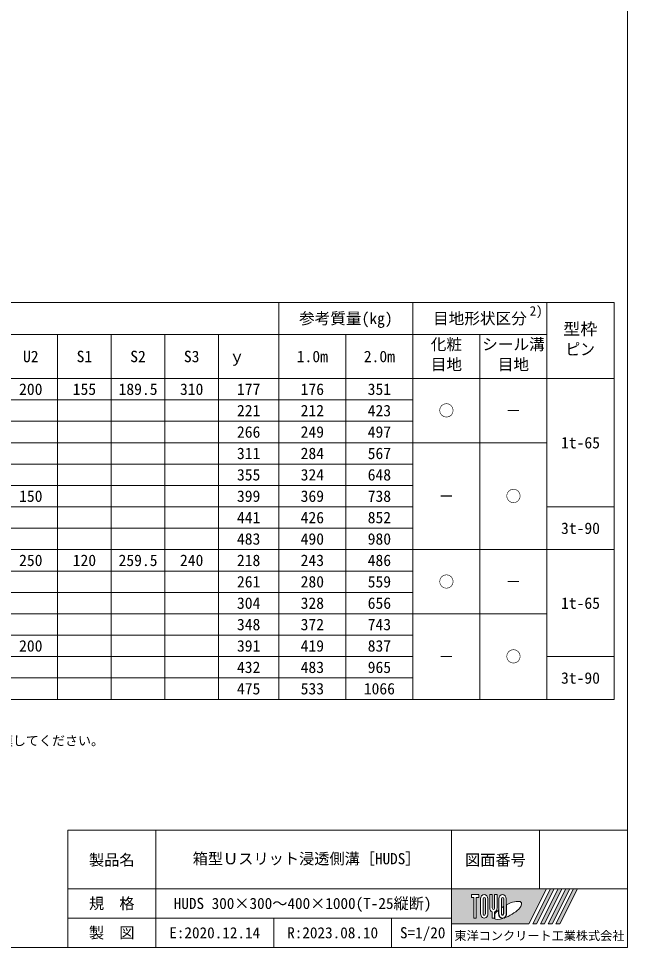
# Model space of a CAD drawing. Units: millimetres, scale not verified. Extents: x 182764 to 192524, y 28271 to 33871.
# Drawn here: x 184807 to 186624, y 28271 to 31042 of the extents above; entities that cross this region are included whole.
import ezdxf
from ezdxf.enums import TextEntityAlignment as Align

# ---------------------------------------------------------------- set-up
doc = ezdxf.new("R2010")
doc.units = ezdxf.units.MM
doc.header["$LTSCALE"] = 10
for name, color, linetype, lineweight in [('0_2', 7, 'Continuous', 20), ('Defpoints_3', 8, 'Continuous', 0), ('枠', 5, 'Continuous', 5)]:
    doc.layers.add(name, color=color, linetype=linetype, lineweight=lineweight)
doc.styles.add('ＭＳ ゴシック', font='')
doc.styles.add('ＭＳ Ｐゴシック', font='')
doc.styles.get('ＭＳ ゴシック').set_extended_font_data('MS Gothic')
doc.styles.get('ＭＳ Ｐゴシック').set_extended_font_data('MS PGothic')

msp = doc.modelspace()

# ---------------------------------------------------------------- hatches: boundary and pattern name
at = {"layer": '枠'}
h = msp.add_hatch(color=7, dxfattribs=at)
h.paths.add_polyline_path([(186098.76, 28445.97), (186098.76, 28340.97), (186329.76, 28340.97), (186382.26, 28445.97)])
edge = h.paths.add_edge_path(flags=16)
edge.add_ellipse((186266.48, 28381.34), major_axis=(41.14, 23.03), ratio=0.3471473, start_angle=-144.31122, end_angle=72.1899, ccw=False)
edge.add_ellipse((186251.25, 28371.39), major_axis=(0, 14), ratio=0.8463541, start_angle=-160.70346, end_angle=-90)
edge.add_line((186263.1, 28371.39), (186263.1, 28398.08))
edge = h.paths.add_edge_path(flags=16)
edge.add_ellipse((186251.25, 28415.55), major_axis=(0, 12.92), ratio=0.8463542, start_angle=-90, end_angle=90, ccw=False)
edge.add_line((186262.18, 28415.55), (186262.18, 28371.39))
edge.add_ellipse((186251.25, 28371.39), major_axis=(0, 12.92), ratio=0.8463542, start_angle=90, end_angle=-90, ccw=False)
edge.add_line((186240.31, 28371.39), (186240.31, 28415.55))
edge = h.paths.add_edge_path(flags=16)
edge.add_line((186254.89, 28415.55), (186254.89, 28371.39))
edge.add_ellipse((186251.25, 28371.39), major_axis=(0, 4.31), ratio=0.8463541, start_angle=90, end_angle=-90, ccw=False)
edge.add_line((186247.6, 28371.39), (186247.6, 28415.55))
edge.add_ellipse((186251.25, 28415.55), major_axis=(0, 4.31), ratio=0.8463541, start_angle=-90, end_angle=90, ccw=False)
edge = h.paths.add_edge_path(flags=16)
edge.add_line((186253.98, 28392.98), (186253.98, 28371.39))
edge.add_ellipse((186251.25, 28371.39), major_axis=(0, 3.23), ratio=0.8463542, start_angle=90, end_angle=-90, ccw=False)
edge.add_line((186248.51, 28371.39), (186248.51, 28389.45))
edge.add_ellipse((186266.48, 28381.34), major_axis=(41.14, 23.03), ratio=0.3471473, start_angle=107.79174, end_angle=126.47132, ccw=False)
edge = h.paths.add_edge_path(flags=16)
edge.add_line((186234.84, 28428.47), (186234.84, 28388.89))
edge.add_ellipse((186223.9, 28388.89), major_axis=(0, 12.92), ratio=0.8463542, start_angle=-163.34117, end_angle=-90, ccw=False)
edge.add_line((186227.55, 28376.71), (186227.55, 28358.47))
edge.add_line((186227.55, 28358.47), (186220.26, 28358.47))
edge.add_line((186220.26, 28358.47), (186220.26, 28376.71))
edge.add_ellipse((186223.9, 28388.89), major_axis=(0, 12.92), ratio=0.8463542, start_angle=90, end_angle=163.34117, ccw=False)
edge.add_line((186212.97, 28388.89), (186212.97, 28428.47))
edge.add_line((186212.97, 28428.47), (186220.26, 28428.47))
edge.add_line((186220.26, 28428.47), (186220.26, 28388.89))
edge.add_ellipse((186223.9, 28388.89), major_axis=(0, 4.31), ratio=0.8463541, start_angle=90, end_angle=-90)
edge.add_line((186227.55, 28388.89), (186227.55, 28428.47))
edge.add_line((186227.55, 28428.47), (186234.84, 28428.47))
edge = h.paths.add_edge_path(flags=16)
edge.add_line((186239.4, 28382.54), (186239.4, 28371.39))
edge.add_ellipse((186251.25, 28371.39), major_axis=(0, 14), ratio=0.8463541, start_angle=90, end_angle=-171.54427)
edge.add_ellipse((186266.48, 28381.34), major_axis=(41.14, 23.03), ratio=0.3471473, start_angle=-178.64954, end_angle=-148.29244, ccw=False)
edge.add_line((186225.98, 28357.39), (186228.46, 28357.39))
edge.add_line((186228.46, 28357.39), (186228.46, 28371.05))
edge.add_ellipse((186266.48, 28381.34), major_axis=(41.14, 23.03), ratio=0.3471473, start_angle=148.21912, end_angle=165.90812, ccw=False)
edge = h.paths.add_edge_path(flags=16)
edge.add_ellipse((186196.56, 28415.55), major_axis=(0, 12.92), ratio=0.8463542, start_angle=-90, end_angle=90, ccw=False)
edge.add_line((186207.5, 28415.55), (186207.5, 28371.39))
edge.add_ellipse((186196.56, 28371.39), major_axis=(0, 12.92), ratio=0.8463542, start_angle=90, end_angle=-90, ccw=False)
edge.add_line((186185.62, 28371.39), (186185.62, 28415.55))
edge = h.paths.add_edge_path(flags=16)
edge.add_line((186200.2, 28415.55), (186200.2, 28371.39))
edge.add_ellipse((186196.56, 28371.39), major_axis=(0, 4.31), ratio=0.8463541, start_angle=90, end_angle=-90, ccw=False)
edge.add_line((186192.91, 28371.39), (186192.91, 28415.55))
edge.add_ellipse((186196.56, 28415.55), major_axis=(0, 4.31), ratio=0.8463541, start_angle=-90, end_angle=90, ccw=False)
h.paths.add_polyline_path([(186180.15, 28428.47), (186180.15, 28419.86), (186172.86, 28419.86), (186172.86, 28358.47), (186165.57, 28358.47), (186165.57, 28419.86), (186158.28, 28419.86), (186158.28, 28428.47)], flags=16)
for points in [[(186341.31, 28340.97), (186352.86, 28340.97), (186405.36, 28445.97), (186393.81, 28445.97)], [(186428.46, 28445.97), (186416.91, 28445.97), (186364.41, 28340.97), (186375.96, 28340.97)], [(186451.56, 28445.97), (186440.01, 28445.97), (186387.51, 28340.97), (186399.06, 28340.97)], [(186474.66, 28445.97), (186463.11, 28445.97), (186410.61, 28340.97), (186422.16, 28340.97)]]:
    msp.add_hatch(color=7, dxfattribs=at).paths.add_polyline_path(points)

# ---------------------------------------------------------------- linework, layer by layer
at = {"layer": '0_2'}
for p, q in [((182803.76, 30195.08), (186583.76, 30195.08)), ((185583.76, 30195.08), (185583.76, 29010.94)), ((185983.76, 30195.08), (185983.76, 29010.94)), ((186383.76, 30195.08), (186383.76, 29010.94)), ((186583.76, 30195.08), (186583.76, 29010.94)), ((183163.76, 30099.55), (186383.76, 30099.55)), ((184923.76, 30099.55), (184923.76, 29010.94)), ((185083.76, 30099.55), (185083.76, 29010.94)), ((185243.76, 30099.55), (185243.76, 29010.94)), ((185403.76, 30099.55), (185403.76, 29010.94)), ((185783.76, 30099.55), (185783.76, 29010.94)), ((186183.76, 30099.55), (186183.76, 29010.94)), ((182803.76, 29968.14), (186583.76, 29968.14)), ((185403.76, 29904.33), (185983.76, 29904.33)), ((185403.76, 29840.51), (185983.76, 29840.51)), ((185403.76, 29776.7), (186383.76, 29776.7)), ((185403.76, 29712.89), (185983.76, 29712.89)), ((184603.76, 29649.07), (184923.76, 29649.07)), ((185403.76, 29649.07), (185983.76, 29649.07)), ((185403.76, 29585.26), (185983.76, 29585.26)), ((186383.76, 29585.26), (186583.76, 29585.26)), ((185403.76, 29521.45), (185983.76, 29521.45)), ((182803.76, 29457.63), (186583.76, 29457.63)), ((185403.76, 29393.82), (185983.76, 29393.82)), ((185403.76, 29330.01), (185983.76, 29330.01)), ((185403.76, 29266.2), (186383.76, 29266.2)), ((184603.76, 29202.38), (184923.76, 29202.38)), ((185403.76, 29202.38), (185983.76, 29202.38)), ((185403.76, 29138.57), (185983.76, 29138.57)), ((186383.76, 29138.57), (186583.76, 29138.57)), ((185403.76, 29074.76), (185983.76, 29074.76)), ((182803.76, 29010.94), (186583.76, 29010.94))]:
    msp.add_line(p, q, dxfattribs=at)
at = {"layer": 'Defpoints_3'}
for p, q in [((184443.76, 29904.33), (185403.76, 29904.33)), ((184443.76, 29840.51), (185403.76, 29840.51)), ((184443.76, 29776.7), (185403.76, 29776.7)), ((184443.76, 29712.89), (185403.76, 29712.89)), ((184923.76, 29649.07), (185403.76, 29649.07)), ((184443.76, 29585.26), (185403.76, 29585.26)), ((184443.76, 29521.45), (185403.76, 29521.45)), ((184443.76, 29393.82), (185403.76, 29393.82)), ((184443.76, 29330.01), (185403.76, 29330.01)), ((184443.76, 29266.2), (185403.76, 29266.2)), ((184923.76, 29202.38), (185403.76, 29202.38)), ((184443.76, 29138.57), (185403.76, 29138.57)), ((184443.76, 29074.76), (185403.76, 29074.76))]:
    msp.add_line(p, q, dxfattribs=at)
at = {"layer": '枠', "lineweight": 20}
for p, q in [((186623.76, 28270.97), (186623.76, 33870.97)), ((186623.76, 28620.97), (184954.1, 28620.97)), ((184954.1, 28270.97), (184954.1, 28620.97)), ((185216.6, 28270.97), (185216.6, 28620.97)), ((186098.76, 28270.97), (186098.76, 28620.97)), ((186361.26, 28445.97), (186361.26, 28620.97)), ((186623.76, 28445.97), (184954.1, 28445.97)), ((186098.76, 28358.47), (184954.1, 28358.47)), ((185568.4, 28270.97), (185568.4, 28358.47)), ((185920.21, 28270.97), (185920.21, 28358.47)), ((186623.76, 28270.97), (182763.76, 28270.97))]:
    msp.add_line(p, q, dxfattribs=at)
at = {"layer": '枠'}
for p, q in [((186098.76, 28445.97), (186382.26, 28445.97)), ((186098.76, 28445.97), (186098.76, 28340.97)), ((186382.26, 28445.97), (186329.76, 28340.97)), ((186393.81, 28445.97), (186341.31, 28340.97)), ((186405.36, 28445.97), (186352.86, 28340.97)), ((186416.91, 28445.97), (186364.41, 28340.97)), ((186428.46, 28445.97), (186375.96, 28340.97)), ((186440.01, 28445.97), (186387.51, 28340.97)), ((186393.81, 28445.97), (186405.36, 28445.97)), ((186451.56, 28445.97), (186399.06, 28340.97)), ((186463.11, 28445.97), (186410.61, 28340.97)), ((186416.91, 28445.97), (186428.46, 28445.97)), ((186474.66, 28445.97), (186422.16, 28340.97)), ((186440.01, 28445.97), (186451.56, 28445.97)), ((186463.11, 28445.97), (186474.66, 28445.97)), ((186158.28, 28428.47), (186180.15, 28428.47)), ((186158.28, 28428.47), (186158.28, 28419.86)), ((186165.57, 28419.86), (186158.28, 28419.86)), ((186165.57, 28419.86), (186165.57, 28358.47)), ((186180.15, 28419.86), (186172.86, 28419.86)), ((186172.86, 28419.86), (186172.86, 28358.47)), ((186180.15, 28428.47), (186180.15, 28419.86)), ((186185.62, 28415.55), (186185.62, 28371.39)), ((186192.91, 28371.39), (186192.91, 28415.55)), ((186200.2, 28415.55), (186200.2, 28371.39)), ((186207.5, 28371.39), (186207.5, 28415.55)), ((186212.97, 28388.89), (186212.97, 28428.47)), ((186212.97, 28428.47), (186220.26, 28428.47)), ((186220.26, 28428.47), (186220.26, 28388.89)), ((186227.55, 28388.89), (186227.55, 28428.47)), ((186227.55, 28428.47), (186234.84, 28428.47)), ((186234.84, 28428.47), (186234.84, 28388.89)), ((186240.31, 28415.55), (186240.31, 28371.39)), ((186247.6, 28371.39), (186247.6, 28415.55)), ((186254.89, 28415.55), (186254.89, 28371.39)), ((186262.18, 28371.39), (186262.18, 28415.55)), ((186220.26, 28376.71), (186220.26, 28358.47)), ((186227.55, 28376.71), (186227.55, 28358.47)), ((186239.4, 28382.54), (186239.4, 28371.39)), ((186248.51, 28371.39), (186248.51, 28389.45)), ((186253.98, 28392.98), (186253.98, 28371.39)), ((186263.1, 28371.39), (186263.1, 28398.08)), ((186172.86, 28358.47), (186165.57, 28358.47)), ((186227.55, 28358.47), (186220.26, 28358.47)), ((186225.98, 28357.39), (186228.46, 28357.39)), ((186228.46, 28371.05), (186228.46, 28357.39)), ((186098.76, 28340.97), (186329.76, 28340.97)), ((186341.31, 28340.97), (186352.86, 28340.97)), ((186364.41, 28340.97), (186375.96, 28340.97)), ((186387.51, 28340.97), (186399.06, 28340.97)), ((186410.61, 28340.97), (186422.16, 28340.97))]:
    msp.add_line(p, q, dxfattribs=at)
for centre, major_axis, ratio, start_param, end_param in [((186196.56, 28415.55), (0, 12.92), 0.846354, 4.712389, 7.8539816), ((186251.25, 28415.55), (0, 12.92), 0.846354, 4.712389, 7.8539816), ((186196.56, 28415.55), (0, 4.31), 0.846354, 4.712389, 7.8539816), ((186251.25, 28415.55), (0, 4.31), 0.846354, 4.712389, 7.8539816), ((186266.48, 28381.34), (41.14, 23.03), 0.347147, 4.2621853, 7.7429163), ((186223.9, 28388.89), (0, 12.92), 0.846354, 1.5707963, 2.8017557), ((186223.9, 28388.89), (0, 4.31), 0.846354, 1.5707963, 4.712389), ((186223.9, 28388.89), (0, 12.92), 0.846354, 3.4814296, 4.712389), ((186266.48, 28381.34), (41.14, 23.03), 0.347147, 2.0815197, 2.5155126), ((186266.48, 28381.34), (41.14, 23.03), 0.347147, 1.6817405, 1.8219833), ((186196.56, 28371.39), (0, 12.92), 0.846354, 1.5707963, 4.712389), ((186196.56, 28371.39), (0, 4.31), 0.846354, 1.5707963, 4.712389), ((186266.48, 28381.34), (41.14, 23.03), 0.347147, 3.2093975, 4.2004451), ((186251.25, 28371.39), (0, 14), 0.846354, 1.5707963, 3.3154679), ((186251.25, 28371.39), (0, 12.92), 0.846354, 1.5707963, 4.712389), ((186251.25, 28371.39), (0, 4.31), 0.846354, 1.5707963, 4.712389), ((186251.25, 28371.39), (0, 3.23), 0.846354, 1.5707963, 4.712389), ((186251.25, 28371.39), (0, 14), 0.846354, 3.5338438, 4.712389)]:
    msp.add_ellipse(centre, major_axis=major_axis, ratio=ratio, start_param=start_param, end_param=end_param, dxfattribs=at)

# ---------------------------------------------------------------- texts
at = {"layer": '0_2', "style": 'ＭＳ ゴシック'}
msp.add_text('2)', height=28.48, dxfattribs=at).set_placement((186332.15, 30146.96), align=Align.BOTTOM_LEFT)
for s, p in [('参考質量(kg)', (185783.76, 30147.31)), ('目地形状区分', (186183.76, 30147.31)), ('U2', (184843.76, 30033.85)), ('S1', (185003.76, 30033.85)), ('S2', (185163.76, 30033.85)), ('S3', (185323.76, 30033.85)), ('ｙ   ', (185493.76, 30033.85)), ('1.0m', (185683.76, 30033.85)), ('2.0m', (185883.76, 30033.85)), ('200', (184843.76, 29936.23)), ('189.5', (185163.76, 29936.23)), ('310', (185323.76, 29936.23)), ('176', (185683.76, 29936.23)), ('351', (185883.76, 29936.23)), ('155', (185003.76, 29936.23)), ('177', (185493.76, 29936.23)), ('221', (185493.76, 29872.42)), ('212', (185683.76, 29872.42)), ('423', (185883.76, 29872.42)), ('○', (186083.76, 29872.42)), ('－', (186283.76, 29872.42)), ('266', (185493.76, 29808.61)), ('249', (185683.76, 29808.61)), ('497', (185883.76, 29808.61)), ('1t-65', (186483.76, 29776.7)), ('311', (185493.76, 29744.79)), ('284', (185683.76, 29744.79)), ('567', (185883.76, 29744.79)), ('355', (185493.76, 29680.98)), ('324', (185683.76, 29680.98)), ('648', (185883.76, 29680.98)), ('150', (184843.76, 29617.17)), ('399', (185493.76, 29617.17)), ('369', (185683.76, 29617.17)), ('738', (185883.76, 29617.17)), ('○', (186283.76, 29617.17)), ('－', (186083.76, 29617.17)), ('441', (185493.76, 29553.35)), ('426', (185683.76, 29553.35)), ('852', (185883.76, 29553.35)), ('3t-90', (186483.76, 29521.45)), ('483', (185493.76, 29489.54)), ('490', (185683.76, 29489.54)), ('980', (185883.76, 29489.54)), ('250', (184843.76, 29425.73)), ('120', (185003.76, 29425.73)), ('259.5', (185163.76, 29425.73)), ('240', (185323.76, 29425.73)), ('218', (185493.76, 29425.73)), ('243', (185683.76, 29425.73)), ('486', (185883.76, 29425.73)), ('261', (185493.76, 29361.92)), ('280', (185683.76, 29361.92)), ('559', (185883.76, 29361.92)), ('○', (186083.76, 29361.92)), ('－', (186283.76, 29361.92)), ('304', (185493.76, 29298.1)), ('328', (185683.76, 29298.1)), ('656', (185883.76, 29298.1)), ('1t-65', (186483.76, 29298.1)), ('348', (185493.76, 29234.29)), ('372', (185683.76, 29234.29)), ('743', (185883.76, 29234.29)), ('200', (184843.76, 29170.48)), ('391', (185493.76, 29170.48)), ('419', (185683.76, 29170.48)), ('837', (185883.76, 29170.48)), ('○', (186283.76, 29138.57)), ('432', (185493.76, 29106.66)), ('483', (185683.76, 29106.66)), ('965', (185883.76, 29106.66)), ('－', (186083.76, 29138.57)), ('3t-90', (186483.76, 29074.76)), ('475', (185493.76, 29042.85)), ('533', (185683.76, 29042.85)), ('1066', (185883.76, 29042.85))]:
    msp.add_text(s, height=34.18, dxfattribs=at).set_placement(p, align=Align.MIDDLE_CENTER)
at = {"layer": '0_2', "style": 'ＭＳ Ｐゴシック'}
for s, width, p in [('型枠', 1.05, (186432.1, 30087.55)), ('ピン', 0.9, (186439.16, 30027.07))]:
    msp.add_text(s, height=35.63, dxfattribs=dict(at, width=width)).set_placement(p, align=Align.BOTTOM_LEFT)
at = {"layer": '0_2', "style": 'ＭＳ ゴシック'}
for s, height, p in [('化粧', 34.18, (186037.14, 30087.16)), ('シール溝', 34.18, (186190.52, 30087.16)), ('目地', 34.18, (186037.14, 30027.16)), ('目地', 34.18, (186237.14, 30027.16)), ('\u3000(2) サイズにより化粧目地とシール溝目地の２種類があります。化粧目地は施工後にモルタルを充填してください。', 28.48, (183003.65, 28901.92))]:
    msp.add_text(s, height=height, dxfattribs=at).set_placement(p, align=Align.TOP_LEFT)
at = {"layer": '枠', "color": 7, "style": 'ＭＳ ゴシック'}
for s, height, p in [('製品名', 33.23, (185085.35, 28531.88)), ('箱型Ｕスリット浸透側溝［HUDS］', 33.23, (185666.56, 28535.67)), ('図面番号', 33.23, (186230.01, 28531.88)), ('規\u3000格', 33.23, (185085.35, 28402.22)), ('HUDS 300×300～400×1000(T-25縦断)', 33.23, (185654.75, 28402.22)), ('製\u3000図', 33.23, (185085.35, 28314.72)), ('E:2020.12.14', 33.23, (185392.5, 28314.72)), ('R:2023.08.10', 33.23, (185744.31, 28314.72)), ('S=1/20', 33.23, (186012.96, 28314.72)), ('東洋コンクリート工業株式会社', 26.58, (186361.26, 28305.97))]:
    msp.add_text(s, height=height, dxfattribs=at).set_placement(p, align=Align.MIDDLE_CENTER)

doc.saveas('drawing.dxf')
